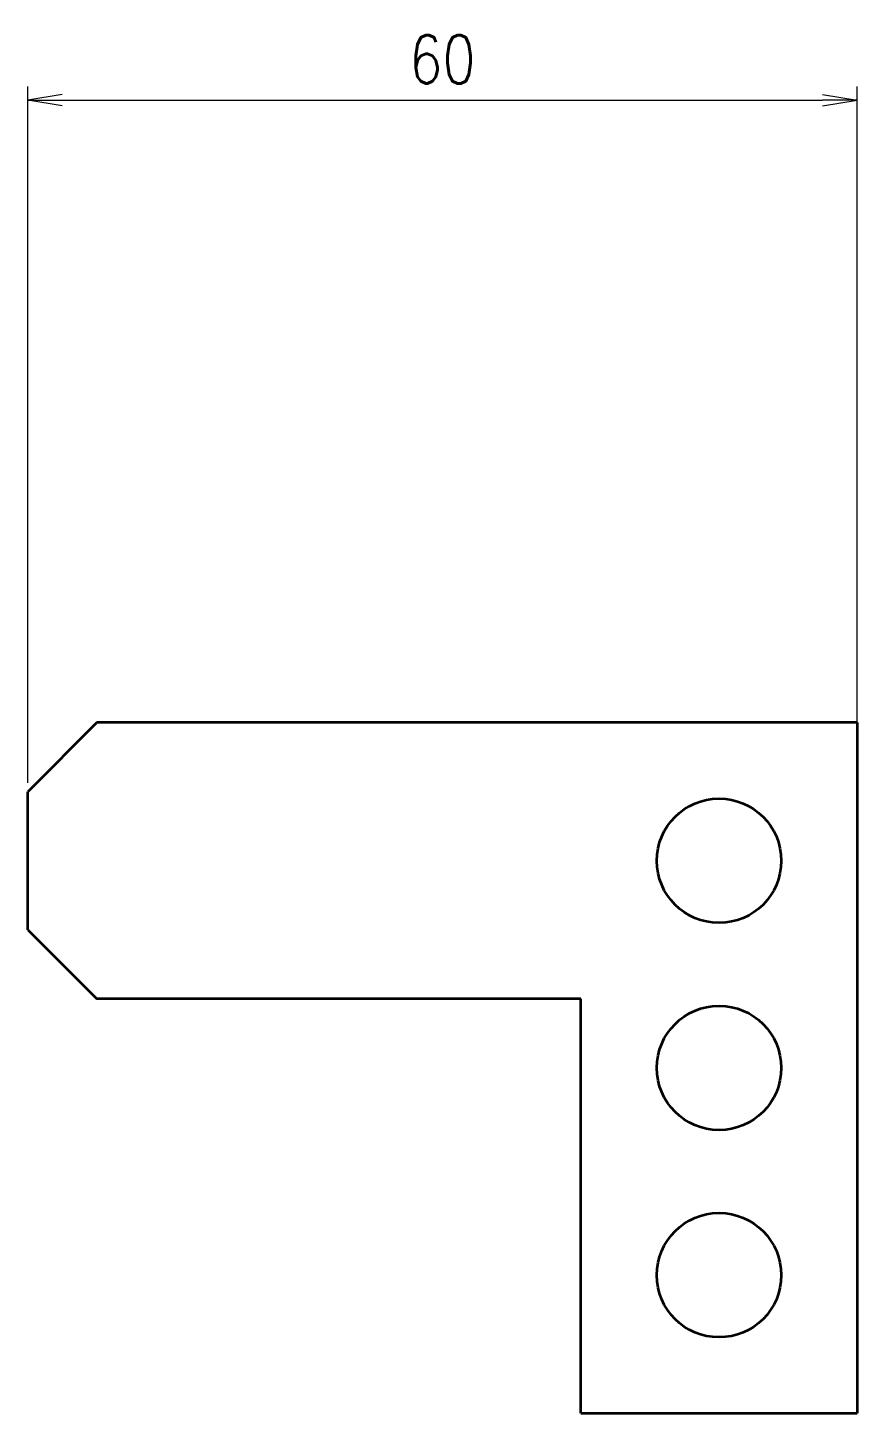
# Model space of a CAD drawing. Header units: inches. Extents: x 269 to 10986, y 1043 to 4337.
# Drawn here: x 1506.4 to 1566.4, y 1531.6 to 1631.9 of the extents above; entities that cross this region are included whole.
import ezdxf

# ---------------------------------------------------------------- set-up
doc = ezdxf.new("R2010")
doc.units = ezdxf.units.IN
doc.header["$MEASUREMENT"] = 0
doc.layers.add('粗实线', color=7, linetype='Continuous', lineweight=35)
doc.styles.add('DIM', font='romans.shx', dxfattribs={"width": 0.8, "bigfont": 'bigfont.shx'})
doc.dimstyles.new('XR 1-1$0', dxfattribs={"dimtxt": 3.5, "dimasz": 2.5, "dimexe": 1, "dimexo": 0.625, "dimgap": 1.2, "dimtad": 1, "dimzin": 9, "dimdsep": 46, "dimtxsty": 'DIM', "dimblk": 'OPEN', "dimcen": 0, "dimclrd": 8, "dimclre": 8, "dimclrt": 2, "dimazin": 2, "dimtfac": 0.5, "dimtmove": 0, "dimatfit": 3, "dimldrblk": 'OPEN', "dimfxl": 0, "dimtolj": 2, "dimlwd": 18, "dimlwe": 18, "dimarcsym": 0})

# ---------------------------------------------------------------- blocks, each defined once
blk = doc.blocks.new('_Open')
at = {"color": 0, "linetype": 'ByBlock', "lineweight": -2}
for p, q in [((-1, 0.167), (0, 0)), ((-1, -0.167), (0, 0)), ((0, 0), (-1, 0))]:
    blk.add_line(p, q, dxfattribs=at)
blk = doc.blocks.new('*D1266')
at = {"color": 8, "lineweight": 18, "transparency": 16777216}
for p, q in [((1506.38, 1577.19), (1506.38, 1627.62)), ((1566.38, 1577.19), (1566.38, 1627.62)), ((1508.88, 1626.62), (1563.88, 1626.62))]:
    blk.add_line(p, q, dxfattribs=at)
at = {"layer": 'Defpoints', "color": 0, "transparency": 16777216}
for p in [(1566.38, 1626.62), (1506.38, 1576.56), (1566.38, 1576.56)]:
    blk.add_point(p, dxfattribs=at)
at = {"color": 8, "lineweight": 18, "transparency": 16777216, "xscale": 2.5, "yscale": 2.5, "zscale": 2.5, "rotation": 180}
blk.add_blockref('_Open', (1506.38, 1626.62), dxfattribs=at)
at = {"color": 8, "lineweight": 18, "transparency": 16777216, "xscale": 2.5, "yscale": 2.5, "zscale": 2.5}
blk.add_blockref('_Open', (1566.38, 1626.62), dxfattribs=at)
at = {"color": 2, "transparency": 16777216, "insert": (1536.38, 1629.57), "char_height": 3.5, "attachment_point": 5, "style": 'DIM'}
blk.add_mtext('\\A2;60', dxfattribs=at)

msp = doc.modelspace()

# ---------------------------------------------------------------- linework, layer by layer
at = {"layer": '粗实线', "ltscale": 0.176777}
for p, q in [((1511.384, 1581.56), (1506.384, 1576.56)), ((1506.384, 1566.56), (1511.384, 1561.56))]:
    msp.add_line(p, q, dxfattribs=at)
at = {"layer": '粗实线', "ltscale": 0.075}
for p, q in [((1541.384, 1581.56), (1511.384, 1581.56)), ((1541.384, 1561.56), (1511.384, 1561.56))]:
    msp.add_line(p, q, dxfattribs=at)
at = {"layer": '粗实线'}
for p, q in [((1566.384, 1581.56), (1541.384, 1581.56)), ((1566.384, 1581.56), (1566.384, 1531.56)), ((1546.384, 1531.56), (1546.384, 1561.56)), ((1546.384, 1531.56), (1566.384, 1531.56))]:
    msp.add_line(p, q, dxfattribs=at)
at = {"layer": '粗实线', "ltscale": 0.25}
msp.add_line((1506.384, 1566.56), (1506.384, 1576.56), dxfattribs=at)
at = {"layer": '粗实线', "ltscale": 0.125}
msp.add_line((1546.384, 1561.56), (1541.384, 1561.56), dxfattribs=at)
at = {"layer": '粗实线'}
for centre in [(1556.384, 1571.56), (1556.384, 1556.56), (1556.384, 1541.56)]:
    msp.add_circle(centre, 4.5, dxfattribs=at)

# ---------------------------------------------------------------- dimensions: what is measured, and where the dimension line sits
dim = msp.add_linear_dim(base=(1566.384, 1626.619), p1=(1506.384, 1576.56), p2=(1566.384, 1576.56), dimstyle='XR 1-1$0', override={"dimarcsym": 1})
dim.commit()
dim.dimension.update_dxf_attribs({"geometry": '*D1266', "text_midpoint": (1536.384, 1629.569)})

doc.saveas('drawing.dxf')
